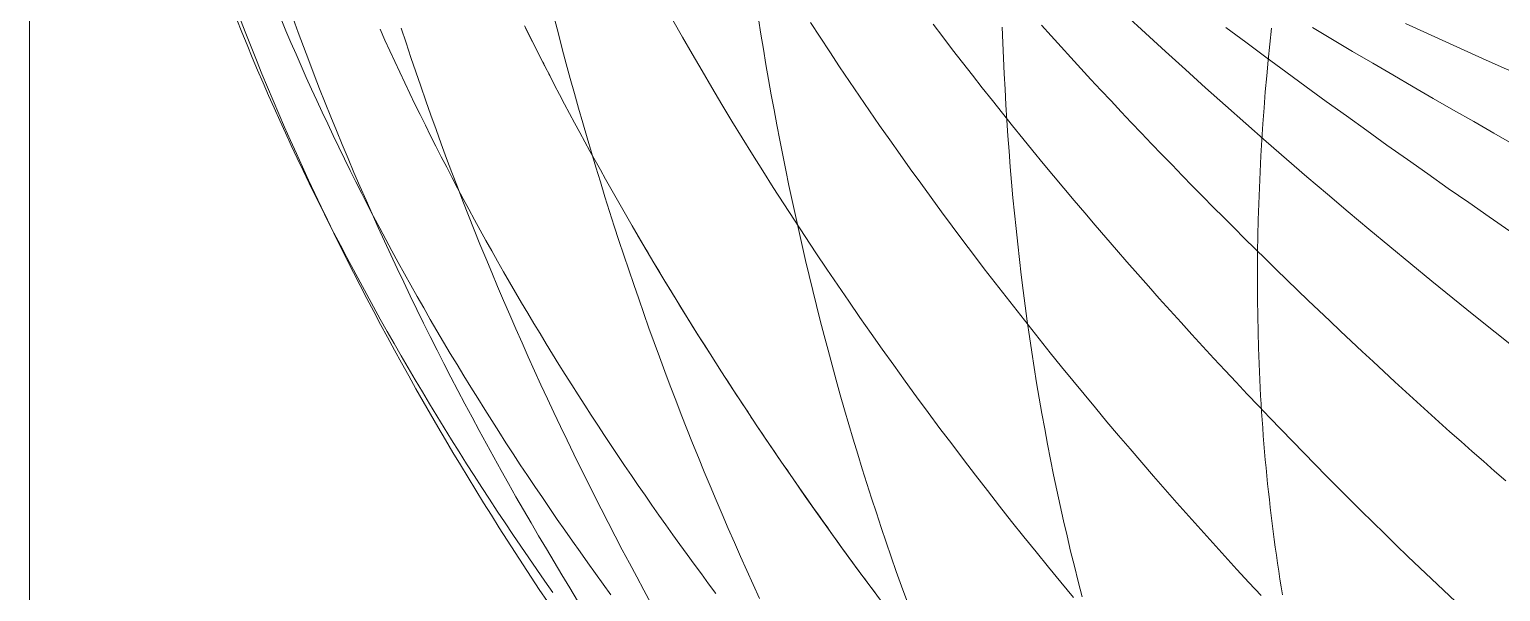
# Model space of a CAD drawing. Extents: x 11249 to 82946, y 15238 to 34763.
# Drawn here: x 54933.8 to 55389.4, y 25125 to 25299.3 of the extents above; entities that cross this region are included whole.
import ezdxf

# ---------------------------------------------------------------- set-up
doc = ezdxf.new("R2010")
doc.units = 0
doc.header["$LTSCALE"] = 250
doc.layers.add('03_Lines_Frames1', color=7, linetype='CONTINUOUS', lineweight=15)
doc.layers.add('03_Lines_Grid', color=253, linetype='CONTINUOUS', lineweight=15)
doc.layers.add('Make2D$Annotation$S0CO1', color=1, linetype='CONTINUOUS', true_color=0xff0000)

# ---------------------------------------------------------------- blocks, each defined once
blk = doc.blocks.new('*U5')
at = {"layer": '03_Lines_Grid'}
blk.add_line((0, -4367.57), (0, 3839.97), dxfattribs=at)
blk = doc.blocks.new('*U6')
at = {"layer": 'Make2D$Annotation$S0CO1', "color": 0, "linetype": 'ByBlock', "lineweight": -2, "transparency": 16777216}
blk.add_blockref('*U5', (3500, 0), dxfattribs=at)

msp = doc.modelspace()

# ---------------------------------------------------------------- linework, layer by layer
at = {"layer": '03_Lines_Frames1'}
for points in [[(55394.35, 25200.17), (55387.74, 25205.42), (55381.17, 25210.69), (55374.61, 25215.98), (55368.08, 25221.29), (55361.57, 25226.64), (55355.1, 25232), (55348.64, 25237.38), (55342.21, 25242.79), (55335.81, 25248.23), (55329.45, 25253.67), (55323.12, 25259.14), (55316.81, 25264.63), (55310.52, 25270.15), (55304.25, 25275.7), (55298.01, 25281.27), (55291.8, 25286.88), (55285.61, 25292.5), (55279.48, 25298.13), (55273.38, 25303.79)], [(55095.93, 25124.73), (55093.43, 25128.31), (55090.94, 25131.9), (55088.46, 25135.5), (55086, 25139.11), (55083.55, 25142.74), (55081.12, 25146.37), (55078.71, 25150.01), (55076.31, 25153.67), (55073.92, 25157.33), (55071.56, 25161.01), (55069.2, 25164.69), (55066.87, 25168.39), (55064.55, 25172.09), (55062.26, 25175.8), (55059.99, 25179.5), (55057.74, 25183.21), (55055.5, 25186.94), (55053.28, 25190.67), (55051.08, 25194.42), (55048.9, 25198.17), (55046.74, 25201.94), (55044.59, 25205.72), (55042.46, 25209.51), (55040.35, 25213.3), (55038.27, 25217.11), (55036.2, 25220.93), (55034.15, 25224.76), (55032.12, 25228.6), (55030.11, 25232.45), (55028.12, 25236.31), (55026.17, 25240.14), (55024.24, 25243.98), (55022.34, 25247.83), (55020.45, 25251.69), (55018.58, 25255.56), (55016.74, 25259.44), (55014.91, 25263.33), (55013.11, 25267.23), (55011.35, 25271.11), (55009.6, 25274.99), (55007.88, 25278.88), (55006.18, 25282.79), (55004.5, 25286.7), (55002.84, 25290.62), (55001.2, 25294.55), (54999.59, 25298.49), (54998.02, 25302.38)], [(55094.23, 25121.93), (55091.71, 25125.72), (55089.21, 25129.52), (55086.72, 25133.33), (55084.24, 25137.16), (55081.78, 25141), (55079.33, 25144.85), (55076.9, 25148.72), (55074.48, 25152.59), (55072.08, 25156.48), (55069.7, 25160.38), (55067.33, 25164.29), (55064.99, 25168.21), (55062.66, 25172.13), (55060.34, 25176.07), (55058.05, 25180.02), (55055.77, 25183.98), (55053.52, 25187.95), (55051.28, 25191.93), (55049.06, 25195.92), (55046.88, 25199.89), (55044.71, 25203.88), (55042.56, 25207.88), (55040.43, 25211.89), (55038.32, 25215.91), (55036.23, 25219.94), (55034.16, 25223.98), (55032.11, 25228.04), (55030.08, 25232.1), (55028.08, 25236.18), (55026.09, 25240.26), (55024.12, 25244.35), (55022.18, 25248.46), (55020.26, 25252.57), (55018.36, 25256.69), (55016.49, 25260.82), (55014.65, 25264.93), (55012.84, 25269.04), (55011.05, 25273.17), (55009.28, 25277.3), (55007.54, 25281.45), (55005.82, 25285.6), (55004.12, 25289.77), (55002.44, 25293.94), (55000.81, 25298.09), (54999.19, 25302.25)], [(55113.91, 25124.02), (55111.5, 25127.33), (55109.1, 25130.65), (55106.71, 25133.99), (55104.33, 25137.33), (55101.97, 25140.68), (55099.62, 25144.04), (55097.29, 25147.42), (55094.96, 25150.79), (55092.66, 25154.18), (55090.37, 25157.58), (55088.09, 25160.99), (55085.84, 25164.38), (55083.6, 25167.79), (55081.38, 25171.2), (55079.17, 25174.63), (55076.98, 25178.07), (55074.8, 25181.52), (55072.64, 25184.97), (55070.49, 25188.44), (55068.36, 25191.92), (55066.24, 25195.4), (55064.14, 25198.9), (55062.06, 25202.4), (55060, 25205.92), (55057.95, 25209.44), (55055.91, 25212.97), (55053.9, 25216.51), (55051.92, 25220.03), (55049.96, 25223.56), (55048.02, 25227.09), (55046.09, 25230.64), (55044.18, 25234.2), (55042.29, 25237.76), (55040.41, 25241.34), (55038.56, 25244.92), (55036.73, 25248.48), (55034.93, 25252.05), (55033.14, 25255.64), (55031.38, 25259.23), (55029.62, 25262.82), (55027.89, 25266.43), (55026.18, 25270.05), (55024.48, 25273.67), (55022.83, 25277.25), (55021.19, 25280.84), (55019.57, 25284.44), (55017.97, 25288.05), (55016.38, 25291.66), (55014.82, 25295.28), (55013.27, 25298.92), (55011.74, 25302.55)], [(55103.57, 25122.21), (55101.13, 25126.2), (55098.7, 25130.21), (55096.29, 25134.22), (55093.9, 25138.25), (55091.52, 25142.28), (55089.17, 25146.32), (55086.82, 25150.38), (55084.5, 25154.44), (55082.19, 25158.52), (55079.89, 25162.61), (55077.62, 25166.71), (55075.36, 25170.83), (55073.12, 25174.95), (55070.9, 25179.08), (55068.69, 25183.23), (55066.51, 25187.38), (55064.34, 25191.54), (55062.19, 25195.72), (55060.07, 25199.9), (55057.96, 25204.09), (55055.87, 25208.3), (55053.8, 25212.51), (55051.75, 25216.73), (55049.73, 25220.96), (55047.73, 25225.18), (55045.75, 25229.41), (55043.8, 25233.65), (55041.86, 25237.9), (55039.95, 25242.16), (55038.05, 25246.44), (55036.18, 25250.72), (55034.33, 25255.01), (55032.5, 25259.31), (55030.69, 25263.62), (55028.91, 25267.94), (55027.15, 25272.26), (55025.41, 25276.6), (55023.69, 25280.94), (55022, 25285.3), (55020.33, 25289.66), (55018.7, 25294), (55017.09, 25298.35), (55015.5, 25302.71)], [(55092.46, 25289.83), (55089.77, 25295.15), (55087.1, 25300.49)], [(55197.47, 25122.29), (55193.5, 25127.61), (55189.56, 25132.96), (55185.65, 25138.33), (55181.77, 25143.71), (55177.92, 25149.12), (55174.1, 25154.55), (55170.31, 25160), (55166.55, 25165.47), (55162.81, 25170.97), (55159.11, 25176.48), (55155.44, 25182.01), (55151.8, 25187.56), (55148.19, 25193.14), (55144.61, 25198.73), (55141.06, 25204.34), (55137.55, 25209.98), (55134.06, 25215.63), (55130.61, 25221.3), (55127.2, 25226.99), (55123.81, 25232.71), (55120.46, 25238.44), (55117.15, 25244.19), (55115.5, 25247.08), (55113.86, 25249.96), (55112.24, 25252.86), (55110.62, 25255.76), (55109.01, 25258.66), (55107.41, 25261.57), (55105.82, 25264.48), (55104.23, 25267.4), (55102.66, 25270.32), (55101.1, 25273.25), (55099.54, 25276.18), (55097.99, 25279.12), (55096.46, 25282.06), (55094.93, 25285.01), (55093.41, 25287.96), (55091.9, 25290.92), (55090.41, 25293.88), (55088.92, 25296.85), (55087.44, 25299.82)], [(55159.95, 25122.85), (55157.96, 25127.19), (55155.99, 25131.54), (55154.05, 25135.9), (55152.12, 25140.26), (55150.21, 25144.64), (55148.33, 25149.02), (55146.46, 25153.41), (55144.62, 25157.81), (55142.79, 25162.22), (55140.99, 25166.64), (55139.21, 25171.06), (55137.44, 25175.5), (55135.7, 25179.94), (55133.98, 25184.39), (55132.28, 25188.85), (55130.59, 25193.31), (55128.93, 25197.79), (55127.29, 25202.27), (55125.67, 25206.76), (55124.08, 25211.25), (55122.5, 25215.76), (55120.94, 25220.27), (55119.4, 25224.78), (55117.89, 25229.31), (55116.39, 25233.84), (55114.92, 25238.38), (55113.46, 25242.92), (55112.03, 25247.47), (55110.62, 25252.03), (55109.23, 25256.59), (55107.85, 25261.16), (55106.5, 25265.74), (55105.18, 25270.32), (55103.87, 25274.91), (55102.58, 25279.51), (55101.31, 25284.11), (55100.07, 25288.71), (55098.84, 25293.33), (55097.64, 25297.94), (55096.46, 25302.57)], [(55257.11, 25123.24), (55253.24, 25127.92), (55249.39, 25132.61), (55245.56, 25137.33), (55241.76, 25142.06), (55237.98, 25146.8), (55234.22, 25151.57), (55230.49, 25156.35), (55226.77, 25161.15), (55223.09, 25165.97), (55219.42, 25170.8), (55215.78, 25175.65), (55212.17, 25180.52), (55208.57, 25185.4), (55205, 25190.3), (55201.46, 25195.22), (55197.94, 25200.15), (55194.44, 25205.1), (55190.97, 25210.06), (55187.53, 25215.04), (55184.12, 25220.03), (55180.72, 25225.04), (55177.36, 25230.07), (55174.02, 25235.12), (55170.71, 25240.18), (55167.42, 25245.26), (55164.16, 25250.36), (55160.92, 25255.47), (55157.72, 25260.6), (55154.54, 25265.75), (55151.39, 25270.91), (55148.27, 25276.1), (55145.18, 25281.3), (55142.11, 25286.51), (55139.09, 25291.73), (55136.09, 25296.97), (55133.12, 25302.23)], [(55205.52, 25122.24), (55203.88, 25126.75), (55202.27, 25131.27), (55200.69, 25135.8), (55199.13, 25140.33), (55197.6, 25144.87), (55196.09, 25149.41), (55194.61, 25153.97), (55193.15, 25158.53), (55191.71, 25163.1), (55190.31, 25167.67), (55188.92, 25172.26), (55187.56, 25176.84), (55186.23, 25181.43), (55184.92, 25186.02), (55183.63, 25190.62), (55182.37, 25195.23), (55181.13, 25199.84), (55179.92, 25204.46), (55178.73, 25209.09), (55177.56, 25213.72), (55176.41, 25218.36), (55175.29, 25223), (55174.19, 25227.65), (55173.11, 25232.31), (55172.06, 25236.97), (55171.03, 25241.63), (55170.02, 25246.3), (55169.03, 25250.97), (55168.06, 25255.65), (55167.12, 25260.33), (55166.2, 25265.01), (55165.3, 25269.7), (55164.42, 25274.39), (55163.57, 25279.09), (55162.73, 25283.79), (55161.92, 25288.49), (55161.12, 25293.19), (55160.35, 25297.9), (55159.6, 25302.62)], [(55315.26, 25123.8), (55311.48, 25127.86), (55307.72, 25131.93), (55303.98, 25136.02), (55300.25, 25140.13), (55296.54, 25144.25), (55292.85, 25148.39), (55289.18, 25152.53), (55285.52, 25156.69), (55281.89, 25160.87), (55278.27, 25165.06), (55274.67, 25169.26), (55271.08, 25173.48), (55267.52, 25177.71), (55263.97, 25181.96), (55260.44, 25186.21), (55256.93, 25190.48), (55253.44, 25194.77), (55249.97, 25199.06), (55246.51, 25203.38), (55243.07, 25207.7), (55239.65, 25212.04), (55236.25, 25216.4), (55232.89, 25220.75), (55229.53, 25225.12), (55226.2, 25229.5), (55222.89, 25233.89), (55219.59, 25238.3), (55216.32, 25242.73), (55213.06, 25247.17), (55209.83, 25251.62), (55206.61, 25256.09), (55203.42, 25260.58), (55200.24, 25265.07), (55197.09, 25269.59), (55193.96, 25274.11), (55190.85, 25278.66), (55187.76, 25283.21), (55184.69, 25287.78), (55181.66, 25292.34), (55178.65, 25296.92), (55175.66, 25301.52)], [(55375.42, 25122.01), (55371.73, 25125.48), (55368.05, 25128.96), (55364.38, 25132.45), (55360.72, 25135.96), (55357.08, 25139.48), (55353.46, 25143.01), (55349.85, 25146.55), (55346.25, 25150.1), (55342.66, 25153.66), (55339.09, 25157.24), (55335.52, 25160.83), (55331.97, 25164.43), (55328.44, 25168.04), (55324.92, 25171.66), (55321.41, 25175.29), (55317.92, 25178.93), (55314.44, 25182.58), (55310.97, 25186.24), (55307.51, 25189.92), (55304.07, 25193.61), (55300.64, 25197.31), (55297.23, 25201.01), (55293.83, 25204.72), (55290.44, 25208.45), (55287.07, 25212.18), (55283.71, 25215.93), (55280.37, 25219.69), (55277.03, 25223.46), (55273.71, 25227.25), (55270.43, 25231.02), (55267.15, 25234.81), (55263.89, 25238.61), (55260.64, 25242.42), (55257.4, 25246.24), (55254.18, 25250.08), (55250.97, 25253.93), (55247.77, 25257.78), (55244.59, 25261.66), (55241.43, 25265.54), (55238.28, 25269.43), (55235.14, 25273.34), (55232.02, 25277.26), (55228.91, 25281.19), (55225.83, 25285.13), (55222.75, 25289.08), (55219.71, 25293.02), (55216.69, 25296.98), (55213.68, 25300.95)], [(55259.82, 25123.46), (55258.6, 25128.17), (55257.41, 25132.88), (55256.26, 25137.58), (55255.15, 25142.3), (55254.06, 25147.02), (55253.01, 25151.75), (55251.99, 25156.48), (55251, 25161.22), (55250.04, 25165.97), (55249.12, 25170.73), (55248.22, 25175.48), (55247.36, 25180.23), (55246.53, 25184.99), (55245.73, 25189.75), (55244.96, 25194.52), (55244.22, 25199.3), (55243.51, 25204.08), (55242.83, 25208.86), (55242.17, 25213.64), (55241.55, 25218.41), (55240.96, 25223.2), (55240.39, 25227.98), (55239.86, 25232.77), (55239.35, 25237.56), (55238.86, 25242.35), (55238.41, 25247.15), (55237.98, 25251.94), (55237.58, 25256.74), (55237.2, 25261.55), (55236.85, 25266.35), (55236.52, 25271.16), (55236.22, 25275.97), (55235.94, 25280.78), (55235.69, 25285.59), (55235.46, 25290.4), (55235.25, 25295.21), (55235.07, 25300.02)], [(55392.3, 25236.79), (55385.91, 25241.2), (55379.55, 25245.62), (55373.2, 25250.06), (55366.86, 25254.52), (55360.53, 25258.99), (55354.23, 25263.47), (55347.95, 25267.97), (55341.67, 25272.49), (55335.41, 25277.02), (55329.17, 25281.58), (55322.94, 25286.15), (55316.72, 25290.74), (55310.51, 25295.35), (55304.34, 25299.96)], [(55321.85, 25124.04), (55321.46, 25126.49), (55321.07, 25128.94), (55320.7, 25131.4), (55320.33, 25133.85), (55319.98, 25136.31), (55319.63, 25138.77), (55319.3, 25141.23), (55318.98, 25143.69), (55318.67, 25146.15), (55318.37, 25148.61), (55318.08, 25151.08), (55317.8, 25153.55), (55317.53, 25156.01), (55317.27, 25158.48), (55317.02, 25160.95), (55316.78, 25163.42), (55316.55, 25165.9), (55316.34, 25168.37), (55316.13, 25170.84), (55315.93, 25173.32), (55315.75, 25175.79), (55315.57, 25178.27), (55315.4, 25180.74), (55315.25, 25183.22), (55315.1, 25185.7), (55314.96, 25188.18), (55314.84, 25190.66), (55314.62, 25195.62), (55314.43, 25200.58), (55314.29, 25205.54), (55314.19, 25210.5), (55314.12, 25215.47), (55314.09, 25220.43), (55314.1, 25225.4), (55314.15, 25230.36), (55314.23, 25235.32), (55314.35, 25240.29), (55314.51, 25245.25), (55314.7, 25250.21), (55314.92, 25255.17), (55315.18, 25260.13), (55315.47, 25265.08), (55315.8, 25270.04), (55316.16, 25274.99), (55316.55, 25279.94), (55316.97, 25284.89), (55317.42, 25289.83), (55317.91, 25294.77), (55318.42, 25299.71)], [(55393.64, 25263.56), (55387.36, 25267.14), (55381.08, 25270.73), (55374.81, 25274.34), (55368.55, 25277.95), (55362.29, 25281.58), (55356.05, 25285.22), (55349.8, 25288.87), (55343.57, 25292.53), (55337.34, 25296.2), (55331.12, 25299.88)], [(55397.49, 25284.17), (55384.96, 25289.82), (55372.45, 25295.5), (55359.94, 25301.21)]]:
    msp.add_lwpolyline(points, dxfattribs=at)
at = {"layer": '03_Lines_Frames1', "color": 2}
for points in [[(55146.36, 25124.49), (55144.13, 25127.49), (55141.9, 25130.51), (55139.68, 25133.54), (55137.47, 25136.57), (55135.27, 25139.61), (55133.09, 25142.65), (55130.91, 25145.71), (55128.75, 25148.77), (55126.6, 25151.84), (55124.47, 25154.9), (55122.35, 25157.98), (55120.24, 25161.06), (55118.14, 25164.15), (55116.05, 25167.25), (55113.97, 25170.35), (55111.91, 25173.47), (55109.85, 25176.59), (55107.81, 25179.72), (55105.78, 25182.86), (55103.77, 25186), (55101.76, 25189.16), (55099.77, 25192.32), (55097.79, 25195.49), (55095.83, 25198.66), (55093.87, 25201.84), (55091.95, 25205.01), (55090.03, 25208.19), (55088.13, 25211.38), (55086.24, 25214.58), (55084.37, 25217.78), (55082.51, 25220.99), (55080.66, 25224.21), (55078.82, 25227.43), (55077.01, 25230.64), (55075.21, 25233.87), (55073.43, 25237.1), (55071.66, 25240.33), (55069.91, 25243.58), (55068.16, 25246.83), (55066.43, 25250.09), (55064.72, 25253.35), (55063.03, 25256.59), (55061.36, 25259.84), (55059.71, 25263.1), (55058.06, 25266.36), (55056.43, 25269.63), (55054.82, 25272.91), (55053.21, 25276.19), (55051.63, 25279.48), (55050.05, 25282.78), (55048.49, 25286.08), (55046.95, 25289.39), (55045.42, 25292.71), (55043.9, 25296.03), (55042.4, 25299.36)], [(55126.39, 25121.28), (55124.12, 25125.45), (55121.87, 25129.63), (55119.63, 25133.82), (55117.41, 25138.02), (55115.21, 25142.23), (55113.03, 25146.45), (55110.87, 25150.68), (55108.72, 25154.92), (55106.6, 25159.16), (55104.49, 25163.42), (55102.4, 25167.69), (55100.33, 25171.96), (55098.28, 25176.24), (55096.24, 25180.54), (55094.23, 25184.84), (55092.23, 25189.16), (55090.26, 25193.48), (55088.3, 25197.81), (55086.36, 25202.16), (55084.44, 25206.51), (55082.54, 25210.87), (55080.66, 25215.24), (55078.8, 25219.62), (55076.97, 25224), (55075.15, 25228.4), (55073.35, 25232.8), (55071.57, 25237.21), (55069.82, 25241.63), (55068.08, 25246.05), (55066.37, 25250.49), (55064.68, 25254.92), (55063.01, 25259.36), (55061.37, 25263.81), (55059.74, 25268.27), (55058.14, 25272.73), (55056.56, 25277.2), (55054.99, 25281.69), (55053.46, 25286.17), (55051.94, 25290.67), (55050.45, 25295.17), (55048.97, 25299.68)], [(55391.04, 25159.35), (55387.55, 25162.39), (55384.09, 25165.43), (55380.63, 25168.48), (55377.18, 25171.55), (55373.74, 25174.62), (55370.3, 25177.7), (55366.88, 25180.79), (55363.46, 25183.89), (55360.05, 25187), (55356.66, 25190.11), (55353.28, 25193.23), (55349.9, 25196.36), (55346.54, 25199.5), (55343.18, 25202.64), (55339.83, 25205.8), (55336.49, 25208.96), (55333.16, 25212.14), (55329.84, 25215.31), (55326.53, 25218.5), (55323.24, 25221.69), (55319.95, 25224.89), (55316.67, 25228.1), (55313.4, 25231.32), (55310.14, 25234.55), (55306.88, 25237.79), (55303.66, 25241.02), (55300.44, 25244.26), (55297.23, 25247.51), (55294.03, 25250.77), (55290.84, 25254.03), (55287.65, 25257.31), (55284.48, 25260.6), (55281.32, 25263.89), (55278.16, 25267.2), (55275.02, 25270.51), (55271.89, 25273.83), (55268.76, 25277.16), (55265.65, 25280.5), (55262.55, 25283.85), (55259.46, 25287.21), (55256.37, 25290.58), (55253.32, 25293.94), (55250.28, 25297.31), (55247.25, 25300.68)]]:
    msp.add_lwpolyline(points, dxfattribs=at)
at = {"layer": '03_Lines_Frames1'}
msp.add_open_spline([(55210.86, 25104.75), (55210.42, 25105.31), (55209.98, 25105.88), (55209.54, 25106.45), (55198.7, 25120.44), (55188.16, 25134.67), (55177.93, 25149.13), (55167.69, 25163.58), (55157.78, 25178.25), (55148.19, 25193.14), (55129.02, 25222.91), (55111.17, 25253.54), (55094.93, 25285.01), (55094.1, 25286.61), (55093.28, 25288.21), (55092.46, 25289.82)], degree=3, knots=[-1170.844874, -1170.844874, -1170.844874, -1170.844874, -1168.696392, -1168.696392, -1168.696392, -1115.573699, -1115.573699, -1115.573699, -1062.450598, -1062.450598, -1062.450598, -956.17232, -956.17232, -956.17232, -950.769211, -950.769211, -950.769211, -950.769211], dxfattribs=at)

# ---------------------------------------------------------------- block references
at = {"layer": 'Make2D$Annotation$S0CO1', "xscale": -1}
msp.add_blockref('*U6', (58433.82, 28868.05), dxfattribs=at)

doc.saveas('drawing.dxf')
